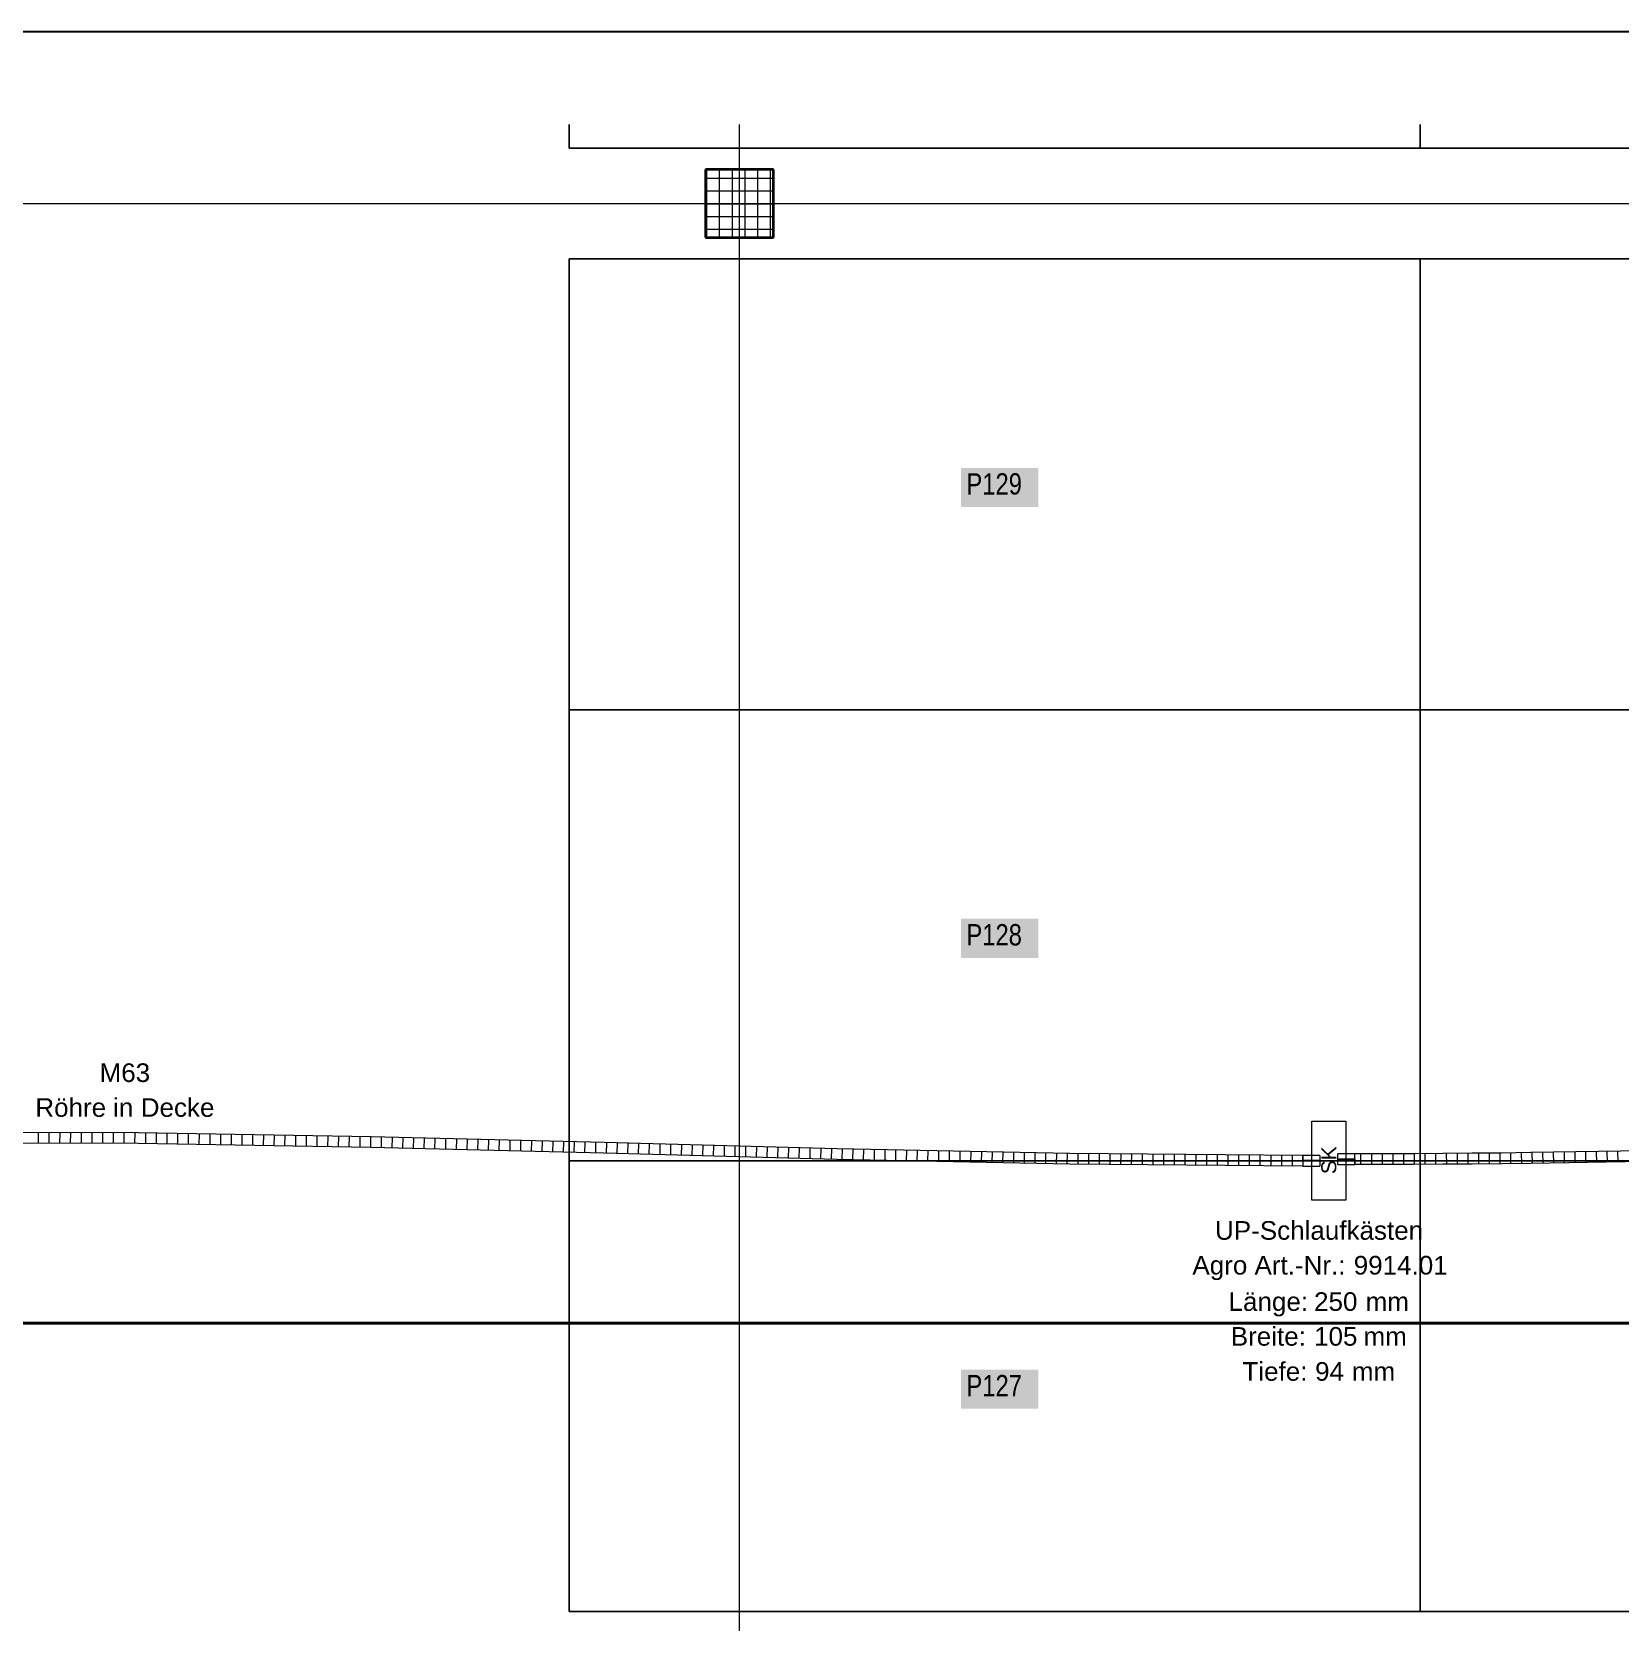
# Model space of a CAD drawing. Extents: x -882 to 613, y -179 to 366.
# Drawn here: x -365.5 to -178.9, y 178.6 to 365.5 of the extents above; entities that cross this region are included whole.
import ezdxf
from ezdxf.lldxf.tags import DXFTag

# ---------------------------------------------------------------- set-up
doc = ezdxf.new("R2010")
doc.units = 0
doc.layers.get('0').update_dxf_attribs({"lineweight": 13})
for name, color, linetype, lineweight, true_color in [('A-____-MATC-OTLN', 7, 'Strichpunkt - Mittel', 40, 0x0080ff), ('EL01_WAN_Röhre Decke', 1, 'Continuous', 13, 0xff0000), ('EL01_WAN_Röhre Decke Typ', 1, 'Continuous', 13, 0xff0000), ('EL01_WAN_Schlaufkasten', 1, 'Continuous', 13, 0xff0000)]:
    doc.layers.add(name, color=color, linetype=linetype, lineweight=lineweight, true_color=true_color)
for name, color, linetype, lineweight in [('C-PRKG-____-IDEN', 7, 'Continuous', 5), ('C-PRKG-____-OTLN', 7, 'Continuous', 9), ('S-COLS-____-MCUT', 7, 'Continuous', 35), ('S-COLS-____-OTLN', 7, 'Continuous', 9), ('S-GRID-____-OTLN', 7, 'Continuous', 5)]:
    doc.layers.add(name, color=color, linetype=linetype, lineweight=lineweight)
doc.styles.get("Standard").update_dxf_attribs({"font": 'arial.ttf'})
tags = doc.linetypes.add('_Rasterlinie_', pattern=[0.375, 0.2, -0.05, 0.075, -0.05]).pattern_tags.tags
tags[10:11] = [DXFTag(74, 4), DXFTag(75, 0), DXFTag(340, '0'), DXFTag(46, 1.0), DXFTag(50, 0.0), DXFTag(44, 0.0), DXFTag(45, 0.0)]
tags[8:9] = [DXFTag(74, 4), DXFTag(75, 0), DXFTag(340, '0'), DXFTag(46, 1.0), DXFTag(50, 0.0), DXFTag(44, 0.0), DXFTag(45, 0.0)]
tags[6:7] = [DXFTag(74, 4), DXFTag(75, 0), DXFTag(340, '0'), DXFTag(46, 1.0), DXFTag(50, 0.0), DXFTag(44, 0.0), DXFTag(45, 0.0)]
tags[4:5] = [DXFTag(74, 4), DXFTag(75, 0), DXFTag(340, '0'), DXFTag(46, 1.0), DXFTag(50, 0.0), DXFTag(44, 0.0), DXFTag(45, 0.0)]
tags = doc.linetypes.add('Strichpunkt - Mittel', pattern=[0.35, 0.15, -0.1, 0, -0.1]).pattern_tags.tags
tags[10:11] = [DXFTag(74, 4), DXFTag(75, 0), DXFTag(340, '0'), DXFTag(46, 1.0), DXFTag(50, 0.0), DXFTag(44, 0.0), DXFTag(45, 0.0)]
tags[8:9] = [DXFTag(74, 4), DXFTag(75, 0), DXFTag(340, '0'), DXFTag(46, 1.0), DXFTag(50, 0.0), DXFTag(44, 0.0), DXFTag(45, 0.0)]
tags[6:7] = [DXFTag(74, 4), DXFTag(75, 0), DXFTag(340, '0'), DXFTag(46, 1.0), DXFTag(50, 0.0), DXFTag(44, 0.0), DXFTag(45, 0.0)]
tags[4:5] = [DXFTag(74, 4), DXFTag(75, 0), DXFTag(340, '0'), DXFTag(46, 1.0), DXFTag(50, 0.0), DXFTag(44, 0.0), DXFTag(45, 0.0)]
tags = doc.linetypes.add('STRICHPUNKT2', pattern=[12.7, 6.35, -3.175, 0, -3.175]).pattern_tags.tags
tags[10:11] = [DXFTag(74, 4), DXFTag(75, 0), DXFTag(340, '0'), DXFTag(46, 0.0), DXFTag(50, 0.0), DXFTag(44, 0.0), DXFTag(45, 0.0)]
tags[8:9] = [DXFTag(74, 4), DXFTag(75, 0), DXFTag(340, '0'), DXFTag(46, 0.0), DXFTag(50, 0.0), DXFTag(44, 0.0), DXFTag(45, 0.0)]
tags[6:7] = [DXFTag(74, 4), DXFTag(75, 0), DXFTag(340, '0'), DXFTag(46, 0.0), DXFTag(50, 0.0), DXFTag(44, 0.0), DXFTag(45, 0.0)]
tags[4:5] = [DXFTag(74, 4), DXFTag(75, 0), DXFTag(340, '0'), DXFTag(46, 0.0), DXFTag(50, 0.0), DXFTag(44, 0.0), DXFTag(45, 0.0)]

# ---------------------------------------------------------------- blocks, each defined once
blk = doc.blocks.new('Referenz-A0UJ2JE1XE', base_point=(-855.98, -164.75))
at = {"layer": 'A-____-MATC-OTLN', "color": 0, "linetype": 'Strichpunkt - Mittel', "ltscale": 0.4}
blk.add_line((-855.98, 213.76), (368.1, 213.76), dxfattribs=at)
at = {"layer": 'C-PRKG-____-IDEN', "color": 7, "linetype": 'Continuous', "ltscale": 0.13, "true_color": 0xffffff}
for points in [[(-256.33, 309.67), (-247.25, 309.67), (-256.33, 314.27)], [(-247.25, 309.67), (-256.33, 314.27), (-247.25, 314.27)], [(-256.33, 256.69), (-247.25, 256.69), (-256.33, 261.28)], [(-247.25, 256.69), (-256.33, 261.28), (-247.25, 261.28)], [(-256.33, 203.7), (-247.25, 203.7), (-256.33, 208.29)], [(-247.25, 203.7), (-256.33, 208.29), (-247.25, 208.29)]]:
    blk.add_solid(points, dxfattribs=at)
at = {"layer": 'C-PRKG-____-OTLN', "color": 0, "linetype": 'Continuous', "ltscale": 0.13}
for p, q in [((-302.37, 354.65), (-302.37, 351.86)), ((-302.37, 354.65), (-302.37, 351.86)), ((-302.37, 351.86), (-302.37, 354.65)), ((-202.37, 354.65), (-202.37, 351.86)), ((-202.37, 354.65), (-202.37, 351.86)), ((-202.37, 351.86), (-202.37, 354.65)), ((-202.37, 354.65), (-202.37, 351.86)), ((-202.37, 351.86), (-202.37, 354.65)), ((-202.37, 354.65), (-202.37, 351.86)), ((-202.37, 351.86), (-302.37, 351.86)), ((-302.37, 351.86), (-202.37, 351.86)), ((-202.37, 351.86), (-302.37, 351.86)), ((-302.37, 351.86), (-302.37, 351.86)), ((-102.37, 351.86), (-202.37, 351.86)), ((-202.37, 351.86), (-102.37, 351.86)), ((-102.37, 351.86), (-202.37, 351.86)), ((-202.37, 351.86), (-202.37, 351.86)), ((-202.37, 351.86), (-202.37, 351.86)), ((-302.37, 338.83), (-302.37, 285.84)), ((-202.37, 338.83), (-302.37, 338.83)), ((-202.37, 338.83), (-302.37, 338.83)), ((-302.37, 338.83), (-302.37, 285.84)), ((-302.37, 285.84), (-302.37, 338.83)), ((-302.37, 338.83), (-202.37, 338.83)), ((-302.37, 338.83), (-302.37, 338.83)), ((-202.37, 338.83), (-202.37, 285.84)), ((-102.37, 338.83), (-202.37, 338.83)), ((-102.37, 338.83), (-202.37, 338.83)), ((-202.37, 338.83), (-202.37, 285.84)), ((-202.37, 285.84), (-202.37, 338.83)), ((-202.37, 338.83), (-102.37, 338.83)), ((-202.37, 338.83), (-202.37, 338.83)), ((-202.37, 338.83), (-202.37, 285.84)), ((-202.37, 285.84), (-202.37, 338.83)), ((-202.37, 338.83), (-202.37, 285.84)), ((-202.37, 338.83), (-202.37, 338.83)), ((-302.37, 285.84), (-302.37, 232.85)), ((-202.37, 285.84), (-302.37, 285.84)), ((-202.37, 285.84), (-302.37, 285.84)), ((-302.37, 285.84), (-302.37, 232.85)), ((-302.37, 232.85), (-302.37, 285.84)), ((-302.37, 285.84), (-202.37, 285.84)), ((-302.37, 285.84), (-302.37, 285.84)), ((-202.37, 285.84), (-302.37, 285.84)), ((-302.37, 285.84), (-202.37, 285.84)), ((-202.37, 285.84), (-302.37, 285.84)), ((-302.37, 285.84), (-302.37, 285.84)), ((-202.37, 285.84), (-202.37, 232.85)), ((-102.37, 285.84), (-202.37, 285.84)), ((-102.37, 285.84), (-202.37, 285.84)), ((-202.37, 285.84), (-202.37, 232.85)), ((-202.37, 232.85), (-202.37, 285.84)), ((-202.37, 285.84), (-102.37, 285.84)), ((-202.37, 285.84), (-202.37, 285.84)), ((-102.37, 285.84), (-202.37, 285.84)), ((-202.37, 285.84), (-102.37, 285.84)), ((-102.37, 285.84), (-202.37, 285.84)), ((-202.37, 285.84), (-202.37, 285.84)), ((-202.37, 285.84), (-202.37, 232.85)), ((-202.37, 232.85), (-202.37, 285.84)), ((-202.37, 285.84), (-202.37, 232.85)), ((-202.37, 285.84), (-202.37, 285.84)), ((-202.37, 285.84), (-202.37, 285.84)), ((-302.37, 232.85), (-302.37, 179.87)), ((-202.37, 232.85), (-302.37, 232.85)), ((-202.37, 232.85), (-302.37, 232.85)), ((-302.37, 232.85), (-302.37, 179.86)), ((-302.37, 179.87), (-302.37, 232.85)), ((-302.37, 232.85), (-202.37, 232.85)), ((-302.37, 232.85), (-302.37, 232.85)), ((-202.37, 232.85), (-302.37, 232.85)), ((-302.37, 232.85), (-202.37, 232.85)), ((-202.37, 232.85), (-302.37, 232.85)), ((-302.37, 232.85), (-302.37, 232.85)), ((-202.37, 232.85), (-202.37, 179.87)), ((-102.37, 232.85), (-202.37, 232.85)), ((-102.37, 232.85), (-202.37, 232.85)), ((-202.37, 232.85), (-202.37, 179.86)), ((-202.37, 179.87), (-202.37, 232.85)), ((-202.37, 232.85), (-102.37, 232.85)), ((-202.37, 232.85), (-202.37, 232.85)), ((-102.37, 232.85), (-202.37, 232.85)), ((-202.37, 232.85), (-102.37, 232.85)), ((-102.37, 232.85), (-202.37, 232.85)), ((-202.37, 232.85), (-202.37, 232.85)), ((-202.37, 232.85), (-202.37, 179.87)), ((-202.37, 179.86), (-202.37, 232.85)), ((-202.37, 232.85), (-202.37, 179.87)), ((-202.37, 232.85), (-202.37, 232.85)), ((-202.37, 232.85), (-202.37, 232.85)), ((-202.37, 179.87), (-302.37, 179.87)), ((-202.37, 179.87), (-302.37, 179.87)), ((-302.37, 179.86), (-302.37, 179.87)), ((-302.37, 179.86), (-202.37, 179.86)), ((-102.37, 179.87), (-202.37, 179.87)), ((-102.37, 179.87), (-202.37, 179.87)), ((-202.37, 179.86), (-202.37, 179.87)), ((-202.37, 179.86), (-202.37, 179.87)), ((-202.37, 179.86), (-102.37, 179.86))]:
    blk.add_line(p, q, dxfattribs=at)
at = {"layer": 'S-COLS-____-MCUT', "color": 0, "linetype": 'Continuous', "ltscale": 0.35}
for p, q in [((-278.37, 349.36), (-286.37, 349.36)), ((-286.37, 349.36), (-286.37, 341.36)), ((-278.37, 341.36), (-278.37, 349.36)), ((-286.37, 341.36), (-278.37, 341.36))]:
    blk.add_line(p, q, dxfattribs=at)
at = {"layer": 'S-COLS-____-OTLN', "color": 0, "linetype": 'Continuous', "ltscale": 0.13}
for p, q in [((-286.37, 348.33), (-278.37, 348.33)), ((-286.21, 341.36), (-286.21, 349.36)), ((-284.71, 341.36), (-284.71, 349.36)), ((-283.21, 341.36), (-283.21, 349.36)), ((-281.71, 341.36), (-281.71, 349.36)), ((-280.21, 341.36), (-280.21, 349.36)), ((-278.71, 341.36), (-278.71, 349.36)), ((-286.37, 346.83), (-278.37, 346.83)), ((-286.37, 345.33), (-278.37, 345.33)), ((-286.37, 343.83), (-278.37, 343.83)), ((-286.37, 342.33), (-278.37, 342.33))]:
    blk.add_line(p, q, dxfattribs=at)
at = {"layer": 'S-GRID-____-OTLN', "color": 0, "linetype": '_Rasterlinie_', "ltscale": 0.13}
for p, q in [((-282.37, 109.57), (-282.37, 354.65)), ((-855.98, 345.36), (38.06, 345.36))]:
    blk.add_line(p, q, dxfattribs=at)
at = {"layer": 'C-PRKG-____-IDEN', "color": 0, "linetype": 'Continuous', "ltscale": 0.13, "char_height": 2.5, "attachment_point": 1}
for s, insert in [('{\\W0.8;\\fArial;P129}', (-255.7, 313.65)), ('{\\W0.8;\\fArial;P128}', (-255.7, 260.66)), ('{\\W0.8;\\fArial;P127}', (-255.7, 207.67))]:
    blk.add_mtext(s, dxfattribs=dict(at, insert=insert))
blk = doc.blocks.new('MText-A0UJ2JEVXE', base_point=(-365.13, 238.01))
at = {"color": 0, "linetype": 'ByBlock', "lineweight": -2, "ltscale": 0.13, "char_height": 2.1875, "attachment_point": 1}
for s, insert in [('{\\fArial;M63}', (-357.58, 244.29)), ('{\\fArial;Röhre}', (-365.13, 240.2)), ('{\\fArial;in}', (-356, 240.2)), ('{\\fArial;Decke}', (-352.74, 240.2))]:
    blk.add_mtext(s, dxfattribs=dict(at, insert=insert))
blk = doc.blocks.new('Schlaufkasten Decke (multi)-A0UJ2JEXXE', base_point=(-215.11, 228.21))
at = {"color": 0, "linetype": 'ByBlock', "lineweight": -2, "ltscale": 0.13}
for p, q in [((-215.11, 237.49), (-211.11, 237.49)), ((-215.11, 228.21), (-215.11, 237.49)), ((-211.11, 237.49), (-211.11, 228.21)), ((-211.11, 228.21), (-215.11, 228.21))]:
    blk.add_line(p, q, dxfattribs=at)
at = {"color": 0, "linetype": 'ByBlock', "lineweight": -2, "ltscale": 0.13, "insert": (-213.99, 231.27), "char_height": 1.76, "attachment_point": 1, "rotation": 90}
blk.add_mtext('{\\fArial;SK}', dxfattribs=at)
blk = doc.blocks.new('Wickelfalzrohr-A0UJ2JFBXE', base_point=(-212.06, 232.39))
at = {"color": 0, "linetype": 'ByBlock', "lineweight": -2, "ltscale": 0.13}
for p, q in [((-210.06, 233.65), (-212.06, 233.65)), ((-212.06, 233.28), (-212.06, 233.65)), ((-210.06, 233.28), (-210.06, 233.65)), ((-212.06, 232.76), (-212.06, 233.28)), ((-212.06, 232.39), (-212.06, 232.76)), ((-212.06, 232.39), (-210.06, 232.39)), ((-210.06, 232.76), (-210.06, 233.28)), ((-210.06, 232.39), (-210.06, 232.76))]:
    blk.add_line(p, q, dxfattribs=at)
at = {"color": 0, "linetype": 'STRICHPUNKT2', "lineweight": 25, "ltscale": 0.25}
blk.add_line((-212.06, 233.02), (-210.06, 233.02), dxfattribs=at)
blk = doc.blocks.new('MText-A0UJ2JGPXE', base_point=(-229.14, 206.99))
at = {"color": 0, "linetype": 'ByBlock', "lineweight": -2, "ltscale": 0.13, "char_height": 2.1875, "attachment_point": 1}
for s, insert in [('{\\fArial;UP-Schlaufkästen}', (-226.48, 225.75)), ('{\\fArial;Agro}', (-229.14, 221.66)), ('{\\fArial;Art.-Nr.:}', (-221.84, 221.66)), ('{\\fArial;9914.01}', (-210.18, 221.66)), ('{\\fArial;Länge:}', (-224.89, 217.39)), ('{\\fArial;250}', (-214.84, 217.39)), ('{\\fArial;mm}', (-208.78, 217.39)), ('{\\fArial;Breite:}', (-224.63, 213.3)), ('{\\fArial;105}', (-214.84, 213.3)), ('{\\fArial;mm}', (-209.03, 213.3)), ('{\\fArial;Tiefe:}', (-223.26, 209.18)), ('{\\fArial;94}', (-214.72, 209.18)), ('{\\fArial;mm}', (-210.4, 209.18))]:
    blk.add_mtext(s, dxfattribs=dict(at, insert=insert))
blk = doc.blocks.new('Flexrohr-A0UJ2JH9XE', base_point=(-505.06, 232.2))
at = {"color": 0, "linetype": 'ByBlock', "lineweight": -2, "ltscale": 0.13}
for p, q in [((-353.03, 236.13), (-380.41, 236.19)), ((-364.79, 236.12), (-364.8, 234.93)), ((-363.53, 236.11), (-363.54, 234.93)), ((-362.27, 236.11), (-362.28, 234.93)), ((-361.01, 236.11), (-361.02, 234.92)), ((-359.75, 236.11), (-359.76, 234.92)), ((-358.49, 236.1), (-358.5, 234.92)), ((-357.23, 236.1), (-357.24, 234.92)), ((-355.97, 236.1), (-355.98, 234.91)), ((-354.71, 236.1), (-354.72, 234.91)), ((-353.45, 236.09), (-353.46, 234.91)), ((-325.65, 235.67), (-353.03, 236.13)), ((-352.19, 236.08), (-352.2, 234.89)), ((-350.93, 236.06), (-350.94, 234.87)), ((-349.67, 236.03), (-349.68, 234.85)), ((-348.41, 236.01), (-348.42, 234.83)), ((-347.15, 235.99), (-347.16, 234.81)), ((-345.89, 235.97), (-345.9, 234.79)), ((-344.63, 235.95), (-344.64, 234.76)), ((-343.37, 235.93), (-343.38, 234.74)), ((-342.11, 235.91), (-342.12, 234.72)), ((-340.85, 235.89), (-340.86, 234.7)), ((-339.59, 235.86), (-339.61, 234.68)), ((-338.33, 235.84), (-338.35, 234.66)), ((-337.07, 235.82), (-337.09, 234.64)), ((-335.81, 235.8), (-335.83, 234.62)), ((-334.55, 235.78), (-334.57, 234.59)), ((-333.29, 235.76), (-333.31, 234.57)), ((-332.03, 235.74), (-332.05, 234.55)), ((-330.77, 235.71), (-330.79, 234.53)), ((-329.51, 235.69), (-329.53, 234.51)), ((-328.25, 235.67), (-328.27, 234.49)), ((-326.99, 235.65), (-327.01, 234.47)), ((-325.73, 235.63), (-325.75, 234.44)), ((-298.28, 234.98), (-325.65, 235.67)), ((-324.47, 235.6), (-324.49, 234.41)), ((-323.21, 235.57), (-323.23, 234.38)), ((-321.95, 235.53), (-321.97, 234.35)), ((-353.04, 234.87), (-380.4, 234.93)), ((-325.68, 234.41), (-353.04, 234.87)), ((-298.31, 233.72), (-325.68, 234.41)), ((-320.69, 235.5), (-320.71, 234.32)), ((-319.43, 235.47), (-319.46, 234.29)), ((-318.17, 235.44), (-318.2, 234.26)), ((-316.91, 235.41), (-316.94, 234.22)), ((-315.65, 235.38), (-315.68, 234.19)), ((-314.39, 235.35), (-314.42, 234.16)), ((-313.13, 235.31), (-313.16, 234.13)), ((-311.87, 235.28), (-311.9, 234.1)), ((-310.61, 235.25), (-310.64, 234.07)), ((-309.35, 235.22), (-309.38, 234.04)), ((-308.09, 235.19), (-308.12, 234)), ((-306.83, 235.16), (-306.86, 233.97)), ((-305.57, 235.13), (-305.6, 233.94)), ((-304.31, 235.09), (-304.34, 233.91)), ((-303.06, 235.06), (-303.08, 233.88)), ((-301.8, 235.03), (-301.83, 233.85)), ((-300.54, 235), (-300.57, 233.82)), ((-299.28, 234.97), (-299.31, 233.78)), ((-270.93, 233), (-298.31, 233.72)), ((-270.9, 234.26), (-298.28, 234.98)), ((-298.02, 234.94), (-298.05, 233.75)), ((-296.76, 234.9), (-296.79, 233.72)), ((-295.5, 234.87), (-295.53, 233.69)), ((-294.24, 234.84), (-294.27, 233.65)), ((-292.98, 234.8), (-293.01, 233.62)), ((-291.72, 234.77), (-291.75, 233.59)), ((-290.46, 234.74), (-290.49, 233.55)), ((-289.2, 234.7), (-289.23, 233.52)), ((-287.94, 234.67), (-287.97, 233.49)), ((-286.68, 234.64), (-286.71, 233.45)), ((-285.42, 234.61), (-285.45, 233.42)), ((-284.17, 234.57), (-284.19, 233.39)), ((-282.91, 234.54), (-282.93, 233.35)), ((-281.65, 234.51), (-281.68, 233.32)), ((-280.39, 234.47), (-280.42, 233.29)), ((-279.13, 234.44), (-279.16, 233.26)), ((-277.87, 234.41), (-277.9, 233.22)), ((-276.61, 234.37), (-276.64, 233.19)), ((-275.35, 234.34), (-275.38, 233.16)), ((-274.09, 234.31), (-274.12, 233.12)), ((-272.83, 234.27), (-272.86, 233.09)), ((-271.57, 234.24), (-271.6, 233.06)), ((-243.53, 233.69), (-270.9, 234.26)), ((-270.31, 234.21), (-270.34, 233.03)), ((-269.05, 234.19), (-269.08, 233)), ((-267.79, 234.16), (-267.82, 232.98)), ((-266.53, 234.13), (-266.56, 232.95)), ((-265.28, 234.11), (-265.3, 232.92)), ((-264.02, 234.08), (-264.04, 232.9)), ((-262.76, 234.05), (-262.78, 232.87)), ((-261.5, 234.03), (-261.52, 232.84)), ((-260.24, 234), (-260.26, 232.82)), ((-258.98, 233.98), (-259, 232.79)), ((-257.72, 233.95), (-257.74, 232.77)), ((-256.46, 233.92), (-256.48, 232.74)), ((-255.2, 233.9), (-255.22, 232.71)), ((-253.94, 233.87), (-253.96, 232.69)), ((-252.68, 233.85), (-252.7, 232.66)), ((-251.42, 233.82), (-251.44, 232.64)), ((-250.16, 233.79), (-250.18, 232.61)), ((-248.9, 233.77), (-248.92, 232.58)), ((-247.64, 233.74), (-247.66, 232.56)), ((-246.39, 233.72), (-246.4, 232.53)), ((-245.13, 233.69), (-245.14, 232.5)), ((-243.87, 233.66), (-243.88, 232.48)), ((-216.16, 233.46), (-243.53, 233.69)), ((-242.61, 233.65), (-242.62, 232.46)), ((-243.55, 232.43), (-270.93, 233)), ((-216.16, 232.2), (-243.55, 232.43)), ((-241.35, 233.64), (-241.36, 232.45)), ((-240.09, 233.63), (-240.1, 232.44)), ((-238.83, 233.62), (-238.84, 232.43)), ((-237.57, 233.61), (-237.58, 232.42)), ((-236.31, 233.59), (-236.32, 232.41)), ((-235.05, 233.58), (-235.06, 232.4)), ((-233.79, 233.57), (-233.8, 232.39)), ((-232.53, 233.56), (-232.54, 232.38)), ((-231.27, 233.55), (-231.28, 232.37)), ((-230.01, 233.54), (-230.02, 232.36)), ((-228.75, 233.53), (-228.76, 232.35)), ((-227.49, 233.52), (-227.5, 232.34)), ((-226.23, 233.51), (-226.24, 232.33)), ((-224.97, 233.5), (-224.98, 232.32)), ((-223.71, 233.49), (-223.72, 232.3)), ((-222.45, 233.48), (-222.46, 232.29)), ((-221.2, 233.47), (-221.2, 232.28)), ((-219.94, 233.46), (-219.94, 232.27)), ((-218.68, 233.45), (-218.68, 232.26)), ((-217.42, 233.44), (-217.42, 232.25)), ((-216.16, 233.44), (-216.16, 233.46)), ((-216.16, 233.38), (-216.16, 233.44)), ((-216.16, 233.28), (-216.16, 233.38)), ((-216.16, 233.15), (-216.16, 233.28)), ((-216.16, 233), (-216.16, 233.15)), ((-216.16, 232.83), (-216.16, 233)), ((-216.16, 232.83), (-216.16, 232.67)), ((-216.16, 232.67), (-216.16, 232.52)), ((-216.16, 232.52), (-216.16, 232.39)), ((-216.16, 232.39), (-216.16, 232.29)), ((-216.16, 232.29), (-216.16, 232.22)), ((-216.16, 232.22), (-216.16, 232.2))]:
    blk.add_line(p, q, dxfattribs=at)
blk = doc.blocks.new('Wickelfalzrohr-A0UJ2JHFXE', base_point=(-216.16, 232.2))
at = {"color": 0, "linetype": 'ByBlock', "lineweight": -2, "ltscale": 0.13}
for p, q in [((-214.16, 233.46), (-216.16, 233.46)), ((-216.16, 233.46), (-216.16, 233.09)), ((-216.16, 233.09), (-216.16, 232.57)), ((-216.16, 232.57), (-216.16, 232.2)), ((-216.16, 232.2), (-214.16, 232.2)), ((-214.16, 233.46), (-214.16, 233.09)), ((-214.16, 233.09), (-214.16, 232.57)), ((-214.16, 232.57), (-214.16, 232.2))]:
    blk.add_line(p, q, dxfattribs=at)
at = {"color": 0, "linetype": 'STRICHPUNKT2', "lineweight": 25, "ltscale": 0.25}
blk.add_line((-214.16, 232.83), (-216.16, 232.83), dxfattribs=at)
blk = doc.blocks.new('Flexrohr-A0UJ2JHNXE', base_point=(-210.06, 230.77))
at = {"color": 0, "linetype": 'ByBlock', "lineweight": -2, "ltscale": 0.13}
for p, q in [((-210.06, 233.63), (-210.06, 233.65)), ((-206.61, 233.65), (-210.06, 233.65)), ((-203.15, 233.66), (-206.61, 233.65)), ((-199.7, 233.69), (-203.15, 233.66)), ((-200.56, 233.64), (-200.55, 232.46)), ((-196.25, 233.72), (-199.7, 233.69)), ((-199.3, 233.65), (-199.29, 232.47)), ((-198.04, 233.66), (-198.03, 232.48)), ((-196.78, 233.67), (-196.77, 232.49)), ((-192.8, 233.75), (-196.25, 233.72)), ((-195.53, 233.69), (-195.51, 232.5)), ((-194.27, 233.7), (-194.25, 232.51)), ((-193.01, 233.71), (-193, 232.53)), ((-189.36, 233.8), (-192.8, 233.75)), ((-191.75, 233.73), (-191.74, 232.54)), ((-190.49, 233.74), (-190.48, 232.56)), ((-176.11, 234.01), (-189.36, 233.8)), ((-189.24, 233.76), (-189.22, 232.58)), ((-187.98, 233.78), (-187.96, 232.6)), ((-186.72, 233.8), (-186.7, 232.62)), ((-185.46, 233.82), (-185.44, 232.64)), ((-184.2, 233.84), (-184.18, 232.66)), ((-182.94, 233.86), (-182.92, 232.68)), ((-181.68, 233.88), (-181.66, 232.7)), ((-180.43, 233.9), (-180.4, 232.72)), ((-179.17, 233.92), (-179.15, 232.74)), ((-210.06, 233.56), (-210.06, 233.63)), ((-210.06, 233.46), (-210.06, 233.56)), ((-210.06, 233.33), (-210.06, 233.46)), ((-210.06, 233.18), (-210.06, 233.33)), ((-210.06, 233.02), (-210.06, 233.18)), ((-210.06, 233.02), (-210.06, 232.85)), ((-210.06, 232.85), (-210.06, 232.7)), ((-210.06, 232.7), (-210.06, 232.57)), ((-210.06, 232.57), (-210.06, 232.47)), ((-210.06, 232.47), (-210.06, 232.41)), ((-210.06, 232.41), (-210.06, 232.39)), ((-206.6, 232.39), (-210.06, 232.39)), ((-209.37, 233.61), (-209.37, 232.43)), ((-208.11, 233.61), (-208.11, 232.43)), ((-206.85, 233.61), (-206.85, 232.43)), ((-203.15, 232.4), (-206.6, 232.39)), ((-205.59, 233.62), (-205.59, 232.43)), ((-204.33, 233.62), (-204.33, 232.44)), ((-199.69, 232.43), (-203.15, 232.4)), ((-203.08, 233.63), (-203.07, 232.44)), ((-201.82, 233.64), (-201.81, 232.45)), ((-196.24, 232.46), (-199.69, 232.43)), ((-192.79, 232.49), (-196.24, 232.46)), ((-189.34, 232.54), (-192.79, 232.49)), ((-176.09, 232.75), (-189.34, 232.54))]:
    blk.add_line(p, q, dxfattribs=at)

msp = doc.modelspace()

# ---------------------------------------------------------------- linework, layer by layer
at = {"color": 0, "linetype": 'ByBlock', "lineweight": -2, "ltscale": 0.13}
msp.add_line((607.58, 365.53), (-882.42, 365.53), dxfattribs=at)

# ---------------------------------------------------------------- block references
at = {"color": 9, "lineweight": 25, "ltscale": 0.25, "true_color": 0xc0c0c0}
msp.add_blockref('Referenz-A0UJ2JE1XE', (-855.98, -164.75), dxfattribs=at)
at = {"layer": 'EL01_WAN_Röhre Decke', "color": 1, "ltscale": 0.13, "true_color": 0xff0000}
for name, p in [('Flexrohr-A0UJ2JH9XE', (-505.06, 232.2)), ('Wickelfalzrohr-A0UJ2JFBXE', (-212.06, 232.39)), ('Flexrohr-A0UJ2JHNXE', (-210.06, 230.77)), ('Wickelfalzrohr-A0UJ2JHFXE', (-216.16, 232.2))]:
    msp.add_blockref(name, p, dxfattribs=at)
at = {"layer": 'EL01_WAN_Röhre Decke Typ', "color": 1, "ltscale": 0.13, "true_color": 0xff0000}
for name, p in [('MText-A0UJ2JEVXE', (-365.13, 238.01)), ('MText-A0UJ2JGPXE', (-229.14, 206.99))]:
    msp.add_blockref(name, p, dxfattribs=at)
at = {"layer": 'EL01_WAN_Schlaufkasten', "ltscale": 0.13}
msp.add_blockref('Schlaufkasten Decke (multi)-A0UJ2JEXXE', (-215.11, 228.21), dxfattribs=at)

doc.saveas('drawing.dxf')
